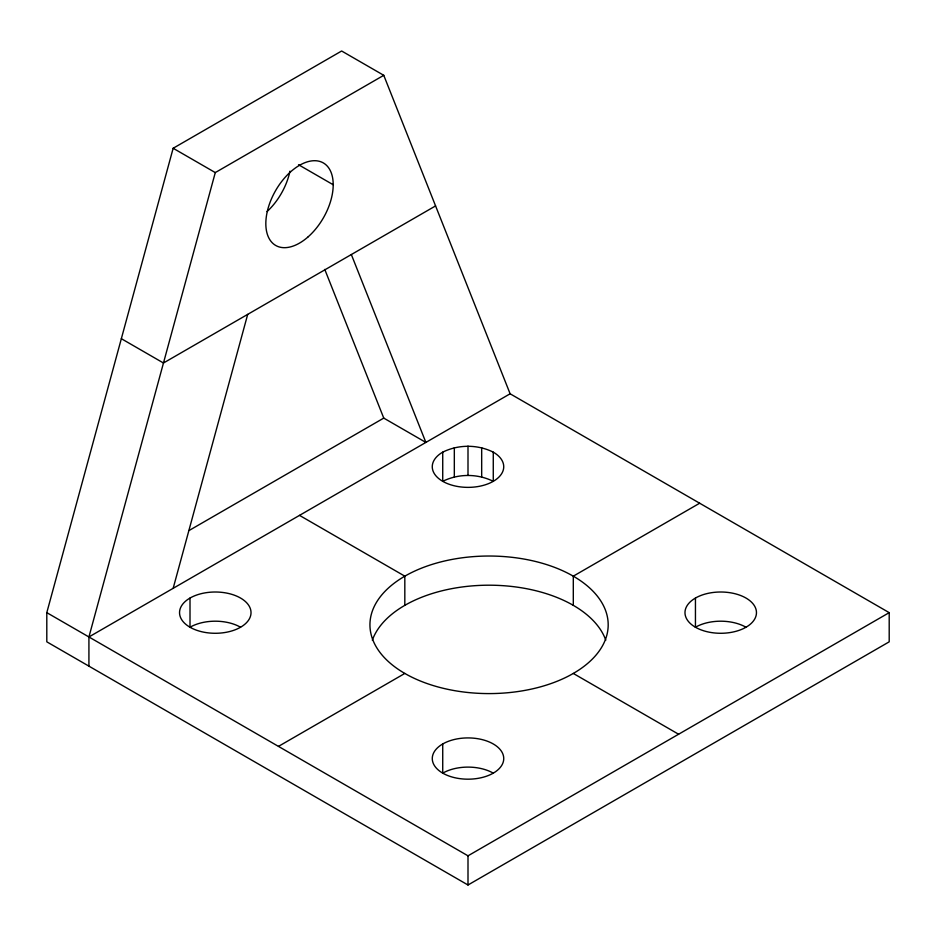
<?xml version="1.0" encoding="UTF-8"?>
<svg xmlns="http://www.w3.org/2000/svg" width="936" height="936" viewBox="0 0 936 936"><rect width="100%" height="100%" fill="white"/><g stroke="black" fill="none" stroke-linecap="round" stroke-linejoin="round"><path stroke-width="1.4" d="M404.82 605.346L404.82 576.166L299.52 515.373M46.8 612.647L173.16 148.262L341.64 51L383.76 75.313L510.12 393.787L889.2 612.647L889.2 641.827L468 885L46.8 641.827L46.8 612.647L468 855.82L889.2 612.647M88.92 666.139L88.92 636.96L215.28 172.587L383.76 75.313M173.16 588.323L247.701 314.367M435.579 205.908L163.461 363.004L121.341 338.692M189.166 530.455L383.76 418.099L425.88 442.424L351.339 254.534M88.92 636.96L510.12 393.787M278.46 746.39L404.82 673.44A119.129 68.784 0 0 0 604.13 642.611A119.129 68.784 0 0 0 458.23 558.371A119.129 68.784 0 0 0 404.82 673.44M699.66 503.217L573.3 576.166L573.3 605.346M442.728 452.146C458.441 444.343 477.559 444.343 493.272 452.146A35.743 20.639 0 0 1 493.272 481.326A35.743 20.639 0 0 1 442.728 481.326L442.728 452.146A35.743 20.639 0 0 0 442.728 481.326C458.441 473.522 477.559 473.522 493.272 481.326L493.272 452.146M298.525 164.724L333.216 184.755M173.16 148.262L215.28 172.587M573.3 673.44L678.6 734.233M324.769 269.416L383.76 418.099M695.448 598.057L695.448 627.237A35.743 20.639 0 0 1 745.992 627.237M481.677 447.677L481.677 476.857M468 446.109L468 475.289M468 855.82L468 885M454.323 447.677L454.323 476.857M442.728 743.956L442.728 773.148A35.743 20.639 0 0 1 493.272 773.148M190.008 598.057L190.008 627.237A35.743 20.639 0 0 1 240.552 627.237M372.341 640.212A119.129 68.784 0 0 1 489.06 585.199A119.129 68.784 0 0 1 605.779 640.212M289.949 171.171A47.654 27.518 -60 0 1 267.053 211.583M695.448 627.237A35.743 20.639 0 0 0 755.247 617.982A35.743 20.639 0 0 0 711.465 592.71A35.743 20.639 0 0 0 695.448 627.237M442.728 773.136A35.743 20.639 0 0 0 502.527 763.893A35.743 20.639 0 0 0 458.745 738.621A35.743 20.639 0 0 0 442.728 773.136M190.008 627.237A35.743 20.639 0 0 0 249.807 617.982A35.743 20.639 0 0 0 206.025 592.71A35.743 20.639 0 0 0 190.008 627.237M308.236 236.749A47.654 27.518 -60 0 0 323.341 162.934A47.654 27.518 -60 0 0 266.971 212.928A47.654 27.518 -60 0 0 308.236 236.749"/></g></svg>
